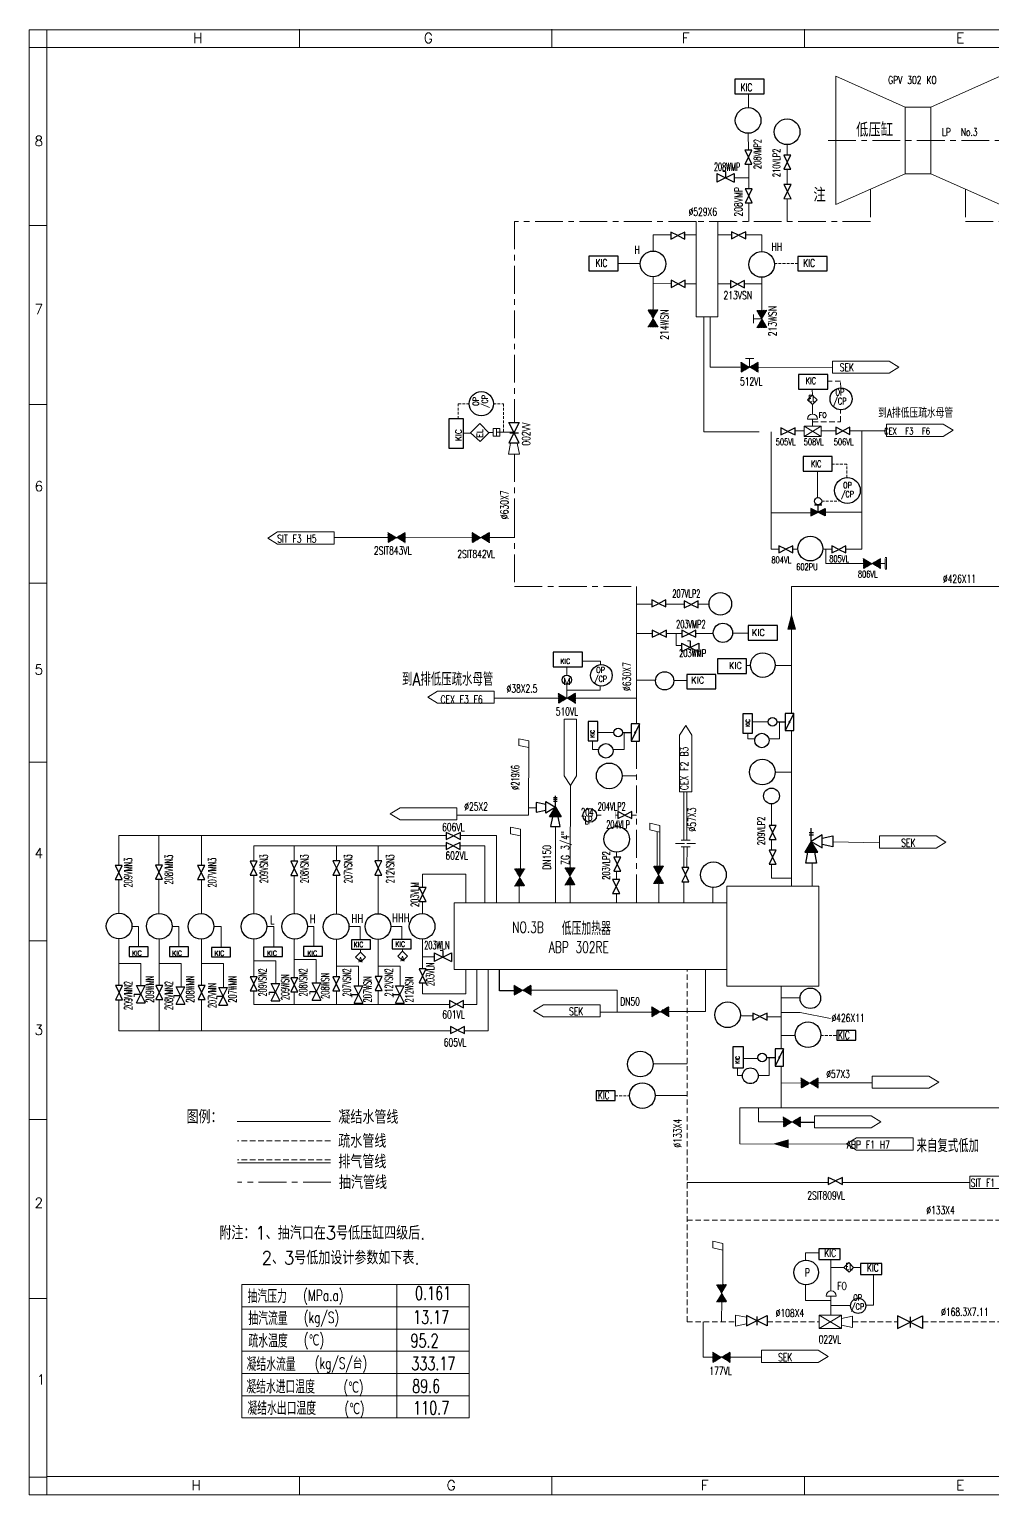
# Model space of a CAD drawing. Extents: x 1625 to 2548, y -928 to -269.
# Drawn here: x 1625 to 2059, y -928 to -269 of the extents above; entities that cross this region are included whole.
import ezdxf
from ezdxf.enums import TextEntityAlignment as Align

# ---------------------------------------------------------------- set-up
doc = ezdxf.new("R2010")
doc.units = 0
doc.header["$LTSCALE"] = 5
doc.header["$MEASUREMENT"] = 0
for name, pattern in [('CENTERX2', [4, 2.5, -0.5, 0.5, -0.5]), ('DASHED', [0.75, 0.5, -0.25]), ('DASHED2', [0.375, 0.25, -0.125]), ('HIDDEN', [7, 5, -2])]:
    doc.linetypes.add(name, pattern=pattern)
doc.layers.get('0').update_dxf_attribs({"linetype": 'CONTINUOUS'})
for name, color, linetype in [('1', 1, 'CONTINUOUS'), ('INSTRUMENT', 7, 'CONTINUOUS'), ('L1_', 7, 'CONTINUOUS'), ('newlayer', 7, 'CONTINUOUS')]:
    doc.layers.add(name, color=color, linetype=linetype)
doc.layers.add('TEXT', color=7, linetype='CONTINUOUS', lineweight=13)
doc.styles.add('HZ', font='txt', dxfattribs={"width": 0.73, "bigfont": 'hztxt'})
doc.styles.add('ROMANS', font='romans', dxfattribs={"width": 0.8, "height": 3, "bigfont": 'hztxt'})
doc.styles.get("Standard").update_dxf_attribs({"font": 'txt', "bigfont": 'hztxt'})
doc.styles.add('设备编号文字', font='txt.shx', dxfattribs={"height": 1.6, "bigfont": 'hztxt.shx'})

# ---------------------------------------------------------------- blocks, each defined once
blk = doc.blocks.new('-传感器')
blk.add_circle((0, 0), 5.77)
blk = doc.blocks.new('-KIC')
blk.add_lwpolyline([(0, 0), (0, -6.57), (13.14, -6.57), (13.14, 0)], close=True)
blk = doc.blocks.new('-隔离阀')
for p, q in [((0.41, -0.14), (1.99, -3.31)), ((3.58, -0.14), (0.41, -0.14)), ((1.99, -3.31), (0.41, -6.47)), ((0.41, -6.47), (3.58, -6.48)), ((1.99, -3.31), (3.58, -0.14)), ((3.58, -6.48), (1.99, -3.31))]:
    blk.add_line(p, q)
at = {"const_width": 0.01}
blk.add_lwpolyline([(0.41, -0.14), (3.58, -0.14), (0.41, -6.47), (3.58, -6.48), (0.41, -0.14)], dxfattribs=at)
blk = doc.blocks.new('-低压缸')
at = {"layer": 'TEXT', "color": 0, "lineweight": 13}
for p, q in [((2019.34, -303.68), (2019.34, -318.69)), ((2030.89, -303.68), (2030.89, -318.69)), ((2019.34, -333.71), (2019.34, -318.69)), ((2030.89, -333.71), (2030.89, -318.69))]:
    blk.add_line(p, q, dxfattribs=at)
at = {"layer": 'TEXT', "color": 0, "linetype": 'CENTERX2', "lineweight": 13}
blk.add_line((1984.69, -318.69), (2065.54, -318.69), dxfattribs=at)
at = {"layer": 'TEXT', "color": 0, "lineweight": 13}
blk.add_lwpolyline([(1988.16, -318.69), (1988.16, -289.82), (2019.34, -303.68), (2025.12, -303.68), (2030.89, -303.68), (2062.08, -289.82), (2062.08, -318.69), (2062.08, -347.57), (2030.89, -333.71), (2025.12, -333.71), (2019.34, -333.71), (1988.16, -347.57)], close=True, dxfattribs=at)
blk = doc.blocks.new('-控制器')
at = {"layer": 'TEXT', "color": 0, "lineweight": 13}
for p, q in [((1939.09, -699.21), (1939.09, -654.17)), ((1939.09, -654.17), (1980.49, -654.17)), ((1980.49, -654.17), (1980.49, -699.21)), ((1980.49, -699.21), (1939.09, -699.21))]:
    blk.add_line(p, q, dxfattribs=at)
blk.add_lwpolyline([(1939.09, -661.68), (1816.47, -661.68), (1816.47, -691.71), (1939.09, -691.71)], dxfattribs=at)
blk = doc.blocks.new('-方向')
at = {"layer": 'TEXT', "color": 0, "lineweight": 13}
blk.add_lwpolyline([(0.23, -0.29), (4.64, -3.03), (30.15, -3.03), (30.15, 2.44), (4.64, 2.44), (0.23, -0.29)], dxfattribs=at)
blk = doc.blocks.new('-隔离阀_关')
h = blk.add_hatch()
h.set_pattern_fill('ANSI31', color=256)
h.set_pattern_definition([(45, (-1783, -505), (-0.088388348, 0.088388348), [])])
h.paths.add_polyline_path([(-3.15, -2.99), (0.7, -0.68), (-3.15, 1.63)])
h.paths.add_polyline_path([(4.55, -2.99), (4.55, 1.63), (0.7, -0.68)])
at = {"const_width": 0.01}
blk.add_lwpolyline([(-3.15, 1.63), (-3.15, -2.99), (4.55, 1.63), (4.55, -2.99), (-3.15, 1.63)], dxfattribs=at)
blk = doc.blocks.new('-监控器')
at = {"color": 10}
for p, q in [((-3.38, 1.9), (-3.38, -2)), ((-3.38, 1.9), (0.53, -0.05)), ((0.53, 2.91), (0.53, -0.05)), ((0.53, -0.05), (4.43, 1.9)), ((4.43, 1.9), (4.43, -2)), ((0.53, -0.05), (-3.38, -2)), ((0.53, -0.05), (4.43, -2))]:
    blk.add_line(p, q, dxfattribs=at)
at = {"color": 1, "lineweight": 13}
blk.add_line((0.53, 2.91), (-0.7, 2.91), dxfattribs=at)
blk = doc.blocks.new('-安全阀_下右')
blk.add_hatch(color=256).paths.add_polyline_path([(2.67, -4.75), (-0.26, 0.13), (-3.19, -4.75)])
for p, q in [((-0.26, 0.13), (-3.19, -4.75)), ((-1.23, 4.04), (0.72, 4.04)), ((-1.23, 3.06), (0.72, 3.06)), ((-0.26, 0.13), (-0.26, 5.99)), ((4.62, 3.06), (-0.26, 0.13)), ((-0.26, 0.13), (4.62, -2.79)), ((2.67, -4.75), (-0.26, 0.13)), ((4.62, -2.79), (4.62, 3.06)), ((4.62, 1.6), (9.5, 2.57)), ((4.62, -1.33), (4.62, 1.6)), ((9.5, 2.57), (9.5, -2.31)), ((-3.19, -4.75), (2.67, -4.75)), ((-2.7, -9.63), (-1.72, -4.75)), ((-1.72, -4.75), (1.21, -4.75)), ((1.21, -4.75), (2.18, -9.63)), ((9.5, -2.31), (4.62, -1.33)), ((2.18, -9.63), (-2.7, -9.63))]:
    blk.add_line(p, q)
blk = doc.blocks.new('-安全阀_下左')
blk.add_hatch(color=256).paths.add_polyline_path([(2.1, -3.87), (-0.48, 0.44), (-3.07, -3.87)])
for p, q in [((-9.1, 2.6), (-9.1, -1.71)), ((-4.79, 1.73), (-9.1, 2.6)), ((-4.79, -2.15), (-4.79, 3.03)), ((-4.79, 3.03), (-0.48, 0.44)), ((-4.79, -0.85), (-4.79, 1.73)), ((-0.48, 0.44), (-4.79, -2.15)), ((-3.07, -3.87), (-0.48, 0.44)), ((0.38, 4.75), (-1.35, 4.75)), ((0.38, 3.89), (-1.35, 3.89)), ((0.38, 3.03), (-1.35, 3.03)), ((-0.48, 0.44), (-0.48, 5.61)), ((-0.48, 0.44), (2.1, -3.87)), ((-9.1, -1.71), (-4.79, -0.85)), ((2.1, -3.87), (-3.07, -3.87)), ((-1.78, -3.87), (-2.64, -8.18)), ((0.81, -3.87), (-1.78, -3.87)), ((1.67, -8.18), (0.81, -3.87)), ((-2.64, -8.18), (1.67, -8.18))]:
    blk.add_line(p, q)
blk = doc.blocks.new('-闸阀')
for p, q in [((5.13, -2.55), (-6.05, 3.04)), ((-6.05, -2.55), (5.13, 3.04)), ((-6.05, 3.04), (-6.05, -2.55)), ((-0.46, 2.57), (-0.46, -2.09)), ((5.13, 3.04), (5.13, -2.55))]:
    blk.add_line(p, q)
blk = doc.blocks.new('-单向闸阀')
for p, q in [((5.31, -2.04), (-3.94, 2.59)), ((-3.94, -2.04), (5.31, 2.59)), ((-3.94, 2.59), (-3.94, -2.04)), ((0.69, 2.2), (0.69, -1.65)), ((5.31, 2.59), (5.31, -2.04))]:
    blk.add_line(p, q)
at = {"layer": 'TEXT', "color": 0, "lineweight": 13}
blk.add_lwpolyline([(-8.95, -2.13), (-8.95, 2.87), (-3.95, 1.87), (-3.95, -1.13)], close=True, dxfattribs=at)
blk = doc.blocks.new('-电动蝶阀')
h = blk.add_hatch(color=256)
h.paths.add_polyline_path([(0.22, -1.12, 0.557537), (0.05, -0.85, 0.284079), (-0.12, -0.95)])
h.paths.add_polyline_path([(-0.12, -0.95, 0.557537), (0.05, -1.22, 0.284079), (0.22, -1.12)])
for p, q in [((2.55, -2.28), (-2.45, 0.22)), ((-2.45, 0.22), (-2.45, -2.28)), ((2.55, 0.22), (-2.45, 0.22)), ((0.05, 2.72), (0.05, 0.22)), ((2.55, -2.28), (2.55, 0.22)), ((-2.45, -2.28), (2.55, -2.28))]:
    blk.add_line(p, q)
blk.add_circle((0.05, 3.97), 1.25)
for start, end in [(90, 270), (270, 90)]:
    blk.add_arc((0.05, -1.03), 0.188, start, end)
blk = doc.blocks.new('-电动隔离阀_关')
h = blk.add_hatch(color=256)
h.paths.add_polyline_path([(-3.23, -1.68), (-3.23, -4.95), (0.03, -3.31)])
h.paths.add_polyline_path([(0.03, -3.31), (3.3, -4.95), (3.3, -1.68)])
for p, q in [((-3.23, -4.95), (3.3, -1.68)), ((3.3, -4.95), (-3.23, -1.68)), ((-3.23, -1.68), (-3.23, -4.95)), ((-1.6, -0.05), (1.66, -0.05)), ((0.03, -3.31), (0.03, -0.05)), ((3.3, -1.68), (3.3, -4.95))]:
    blk.add_line(p, q)
blk.add_circle((0.03, 1.58), 1.63)
blk = doc.blocks.new('-单向控制器')
at = {"layer": 'TEXT', "color": 0, "lineweight": 13}
for p, q in [((4.99, 2.87), (-5.02, 2.87)), ((4.99, -3.13), (-5.02, -3.13))]:
    blk.add_line(p, q, dxfattribs=at)
for points in [[(4.99, 2.87), (4.99, -3.13), (-5.02, 2.87), (-5.02, -3.13)], [(9.99, -2.63), (9.99, 2.37), (4.99, 1.37), (4.99, -1.63)]]:
    blk.add_lwpolyline(points, close=True, dxfattribs=at)
blk = doc.blocks.new('-分层器')
at = {"layer": 'TEXT', "color": 0, "lineweight": 13}
blk.add_lwpolyline([(3.81, 0.43), (-0.13, -3.51), (-4.5, 0.43), (-0.35, 4.59)], close=True, dxfattribs=at)
blk = doc.blocks.new('-蓄水池')
at = {"layer": 'TEXT', "color": 0, "lineweight": 13}
blk.add_line((-1.56, -1.02), (3.06, -1.02), dxfattribs=at)
blk.add_arc((0.75, -1.02), 2.31, 0, 180, dxfattribs=at)
blk = doc.blocks.new('-分类取样器')
at = {"color": 0, "lineweight": 13}
for p, q in [((0.47, -1.81), (0.47, 1.55)), ((0.47, -0.13), (1.95, -0.13))]:
    blk.add_line(p, q, dxfattribs=at)
blk.add_lwpolyline([(1.95, -1.81), (1.95, 1.55), (-1.02, 1.55), (-1.02, -1.81)], close=True, dxfattribs=at)
blk = doc.blocks.new('-缓流器')
at = {"layer": 'TEXT', "color": 0, "lineweight": 13}
for p, q in [((-0.9, 0.56), (-3.9, 0.56)), ((0.1, 0.56), (-2.9, 0.56)), ((1.6, 2.06), (-1.4, 2.06)), ((2.6, 2.06), (-0.4, 2.06)), ((1.1, 0.56), (4.1, 0.56)), ((2.1, 0.56), (5.11, 0.56)), ((1.6, -0.94), (-1.4, -0.94)), ((2.6, -0.94), (-0.4, -0.94))]:
    blk.add_line(p, q, dxfattribs=at)
blk = doc.blocks.new('-指示器')
at = {"layer": 'TEXT', "color": 0, "lineweight": 13}
for p, q in [((-2.5, 2.33), (-2.5, -0.67)), ((2.03, 1.33), (-2.5, 2.33)), ((2.03, -1.85), (2.03, 1.33)), ((2.03, -1.68), (-2.5, -0.67))]:
    blk.add_line(p, q, dxfattribs=at)
blk = doc.blocks.new('-管理器')
at = {"layer": 'TEXT', "color": 0, "lineweight": 13}
for p, q in [((-5.45, -18.08), (-5.45, 24.86)), ((4.33, 24.86), (4.33, -18.08)), ((4.33, -18.08), (-5.45, -18.08))]:
    blk.add_line(p, q, dxfattribs=at)
blk = doc.blocks.new('-双向控制器')
at = {"layer": 'TEXT', "color": 0, "lineweight": 13}
for p, q in [((3.87, 2.57), (-3.83, 2.57)), ((3.87, -2.05), (-3.83, -2.05))]:
    blk.add_line(p, q, dxfattribs=at)
blk.add_lwpolyline([(3.87, 2.57), (3.87, -2.05), (-3.83, 2.57), (-3.83, -2.05)], close=True, dxfattribs=at)

msp = doc.modelspace()

# ---------------------------------------------------------------- hatches: boundary and pattern name
at = {"lineweight": 13}
h = msp.add_hatch(color=0, dxfattribs=at)
h.paths.add_polyline_path([(1968.3, -532.28), (1968.3, -538.53), (1970.02, -538.53)])
h.paths.add_polyline_path([(1968.3, -532.28), (1968.3, -532.28), (1966.53, -538.53), (1968.3, -538.53)])
h = msp.add_hatch(color=0, dxfattribs=at)
h.paths.add_polyline_path([(1960.47, -770.12), (1966.72, -770.12), (1966.72, -771.84)])
h.paths.add_polyline_path([(1960.47, -770.12), (1960.47, -770.12), (1966.72, -768.35), (1966.72, -770.12)])

# ---------------------------------------------------------------- linework, layer by layer
at = {"color": 0, "lineweight": 13}
for p, q in [((1633.17, -276.82), (1633.17, -268.95)), ((1633.17, -276.82), (1625.29, -276.82)), ((2539.68, -276.82), (1632.93, -276.82)), ((1948.82, -303.95), (1948.91, -297.72)), ((1948.73, -315.48), (1948.96, -323.08)), ((1966.3, -325.34), (1966.29, -320.58)), ((1948.97, -340.43), (1948.97, -329.42)), ((1942.42, -335.55), (1948.97, -335.55)), ((1948.97, -355.14), (1948.97, -346.77)), ((1931.65, -398.26), (1931.65, -420.72)), ((1951.08, -397.02), (1951.08, -400.87)), ((1954.93, -398.94), (1951.08, -398.94)), ((1931.65, -420.72), (1945.53, -420.72)), ((1947.48, -416.87), (1951.33, -416.87)), ((1949.41, -420.72), (1949.41, -416.87)), ((1953.23, -420.88), (1986.63, -420.68)), ((1977.61, -433.27), (1977.57, -430.63)), ((1977.72, -437.54), (1977.75, -441.78)), ((1823.95, -450.35), (1820.59, -450.35)), ((1833.96, -450.13), (1832.04, -450.13)), ((1959.09, -486.22), (1959.09, -502.64)), ((1999.83, -485.89), (1999.83, -502.64)), ((1786.7, -497.29), (1762.52, -497.29)), ((1794.4, -497.24), (1824.6, -497.29)), ((1843.61, -497.36), (1832.3, -497.36)), ((1962.55, -502.64), (1959.09, -502.64)), ((1968.89, -502.64), (1971.13, -502.64)), ((1982.26, -502.64), (1986.39, -502.64)), ((1983.65, -502.64), (1983.65, -509.02)), ((1992.73, -502.64), (1999.83, -502.64)), ((1983.65, -509.02), (2000.62, -509.01)), ((2008.32, -509), (2010.35, -509)), ((1968.28, -576.45), (1968.28, -519.43)), ((1968.28, -519.43), (2324.08, -519.43)), ((1926.29, -527.31), (1931.13, -527.31)), ((1968.3, -532.28), (1966.53, -538.53)), ((1970.02, -538.53), (1968.3, -532.28)), ((1925.22, -540.5), (1933.05, -540.5)), ((1966.53, -538.53), (1970.02, -538.53)), ((1948.56, -587.84), (1948.56, -585.33)), ((1950.74, -580.25), (1957.72, -580.25)), ((1962.77, -580.29), (1962.77, -587.84)), ((1968.28, -654.17), (1968.28, -584.14)), ((1951.77, -587.84), (1948.56, -587.84)), ((1962.77, -587.84), (1958.03, -587.84)), ((1849.92, -618.88), (1849.92, -622.27)), ((1959.3, -626.83), (1959.3, -617.19)), ((1890.11, -622.18), (1889.04, -622.18)), ((1812.92, -631.43), (1665.58, -631.43)), ((1665.58, -644.89), (1665.58, -631.43)), ((1683.63, -644.69), (1683.63, -631.43)), ((1702.72, -644.81), (1702.72, -631.43)), ((1835.44, -661.68), (1835.44, -631.43)), ((1726.38, -636.09), (1812.83, -636.09)), ((1830.22, -661.68), (1830.22, -636.09)), ((1802.22, -654.72), (1802.22, -648.8)), ((1802.22, -648.8), (1821.7, -648.8)), ((1889.55, -651.11), (1889.55, -647.48)), ((1845.76, -654.1), (1845.76, -661.68)), ((1932.89, -654.79), (1932.89, -661.68)), ((1802.22, -661.06), (1802.22, -666.5)), ((1821.7, -661.68), (1821.7, -661.68)), ((1726.38, -678.06), (1726.38, -694.98)), ((1744.49, -678.06), (1744.49, -695.38)), ((1763.52, -678.19), (1763.52, -694.98)), ((1782.29, -678.11), (1782.29, -694.84)), ((1675.49, -688.94), (1665.58, -688.94)), ((1675.49, -698.83), (1675.49, -688.94)), ((1693.6, -688.94), (1683.69, -688.94)), ((1693.6, -699.43), (1693.6, -688.94)), ((1712.63, -688.94), (1702.72, -688.94)), ((1712.63, -699.84), (1712.63, -688.94)), ((1736.29, -687.8), (1726.38, -687.8)), ((1736.29, -697.95), (1736.29, -687.8)), ((1754.4, -687.21), (1744.49, -687.21)), ((1754.4, -697.67), (1754.4, -687.21)), ((1773.43, -690.18), (1763.52, -690.18)), ((1773.43, -699.03), (1773.43, -690.18)), ((1792.19, -690.18), (1782.29, -690.18)), ((1792.19, -699.05), (1792.19, -690.18)), ((1802.22, -686.04), (1807.45, -686.04)), ((1831.73, -691.71), (1831.73, -719.2)), ((1665.58, -705.25), (1665.58, -719.21)), ((1683.69, -705.22), (1683.69, -719.21)), ((1702.72, -705.17), (1702.72, -719.21)), ((1889.73, -701), (1851.11, -701)), ((1889.73, -710.88), (1889.73, -701)), ((1963.62, -727.43), (1963.63, -699.21)), ((1728.41, -707.41), (1726.38, -707.41)), ((1702.09, -719.21), (1665.58, -719.21)), ((1813.08, -719.21), (1702.09, -719.21)), ((1813.08, -719.21), (1814.79, -719.21)), ((1831.73, -719.2), (1821.13, -719.21)), ((1958.13, -731.28), (1958.13, -739.37)), ((1906.01, -734.11), (1920.35, -734.11)), ((1920.35, -734.11), (1921.26, -734.11)), ((1943.92, -739.37), (1943.92, -735.91)), ((1946.62, -731.78), (1953.21, -731.78)), ((1963.61, -753.69), (1963.62, -735.13)), ((1946.19, -739.37), (1943.92, -739.37)), ((1958.13, -739.37), (1953.23, -739.37)), ((1906.89, -748.42), (1921.26, -748.42)), ((2329.29, -753.9), (1944.96, -753.9)), ((1944.96, -753.9), (1944.96, -770.1)), ((1953.32, -753.9), (1953.32, -760.15)), ((1718.83, -760.09), (1760.75, -760.09)), ((1964.84, -760.15), (1953.32, -760.15)), ((1944.96, -770.1), (1993.04, -770.19)), ((1960.47, -770.12), (1966.72, -768.35)), ((1966.72, -771.84), (1960.47, -770.12)), ((1966.72, -768.35), (1966.72, -771.84)), ((1921.26, -787.46), (1984.8, -787.46)), ((1991.13, -787.46), (2048.45, -787.46)), ((1790.73, -833.44), (1790.73, -893.44)), ((1823.17, -833.44), (1823.17, -893.44)), ((1985.98, -840.59), (1974.58, -840.59)), ((1994.8, -842.81), (1985.98, -842.81)), ((2005.12, -842.72), (2001.59, -842.72)), ((1928.55, -866.09), (1928.55, -850.13)), ((1932.88, -866.09), (1928.55, -866.09)), ((1633.17, -920.08), (1625.29, -920.08)), ((1633.17, -920.08), (1633.17, -927.95)), ((1633.2, -919.77), (2540.32, -919.77))]:
    msp.add_line(p, q, dxfattribs=at)
at = {"color": 0, "linetype": 'CENTERX2', "lineweight": 13}
for p, q in [((2003.75, -340.64), (2003.75, -355.14)), ((2046.49, -340.64), (2046.49, -355.14)), ((1925.35, -355.14), (1843.61, -355.14)), ((2003.75, -355.14), (1925.35, -355.14))]:
    msp.add_line(p, q, dxfattribs=at)
at = {"color": 0, "linetype": 'DASHED2', "lineweight": 13}
for p, q in [((1971.13, -374.09), (1960.54, -374.09)), ((1818.28, -437.14), (1823.22, -437.14)), ((1818.28, -443.93), (1818.28, -437.14)), ((1834.1, -437.14), (1838.66, -437.14)), ((1838.66, -437.14), (1838.66, -450)), ((1993.16, -464.38), (1986.59, -464.38)), ((1993.16, -470.38), (1993.16, -464.38)), ((1981.82, -480.99), (1989.99, -480.9)), ((1981.43, -721.32), (1988.69, -721.32)), ((1888.88, -748.5), (1895.36, -748.5))]:
    msp.add_line(p, q, dxfattribs=at)
at = {"color": 0, "linetype": 'DASHED', "lineweight": 13}
for p, q in [((1990.33, -427.05), (1984.52, -427.03)), ((1990.4, -430.06), (1990.33, -427.05)), ((1990.33, -445.29), (1990.33, -439.95)), ((1977.75, -445.29), (1990.33, -445.29)), ((1948.01, -554.97), (1949.77, -554.97))]:
    msp.add_line(p, q, dxfattribs=at)
at = {"color": 0, "linetype": 'HIDDEN', "lineweight": 13}
msp.add_line((1928.73, -449.74), (1963.47, -449.74), dxfattribs=at)
at = {"lineweight": 13}
for p, q in [((1916.36, -545.86), (1916.36, -540.5)), ((1918.78, -545.86), (1916.36, -545.86))]:
    msp.add_line(p, q, dxfattribs=at)
at = {"color": 9}
for p, q in [((1836.79, -701.2), (1836.79, -691.71)), ((1843.41, -701.26), (1836.79, -701.2)), ((1905.35, -711), (1882.11, -710.83)), ((1957.22, -712.86), (1963.62, -712.93))]:
    msp.add_line(p, q, dxfattribs=at)
msp.add_line((1971.82, -760.41), (1978.55, -760.39))
at = {"color": 0, "lineweight": 13}
for points in [[(1746.79, -276.82), (1746.79, -268.7)], [(1860.42, -276.82), (1860.42, -268.7)], [(1974.04, -276.82), (1974.04, -268.7)], [(2539.68, -276.82), (1633.17, -276.82)], [(1633.17, -276.82), (1633.17, -920.08)], [(1625.29, -357.01), (1633.17, -357.01)], [(1625.29, -437.45), (1633.17, -437.45)], [(1625.29, -517.89), (1633.17, -517.89)], [(1625.29, -598.33), (1633.17, -598.33)], [(1625.29, -678.76), (1633.17, -678.76)], [(1625.29, -759.2), (1633.17, -759.2)], [(1633.17, -839.64), (1625.29, -839.64)], [(1746.79, -927.95), (1746.79, -919.83)], [(1860.42, -927.95), (1860.42, -919.83)], [(1974.04, -927.95), (1974.04, -919.83)]]:
    msp.add_lwpolyline(points, dxfattribs=at)
at = {"color": 0, "lineweight": 13, "const_width": 0.01}
msp.add_lwpolyline([(1889.04, -620.55), (1889.04, -623.8), (1882.54, -620.55), (1882.54, -623.8), (1889.04, -620.55)], dxfattribs=at)
at = {"color": 0, "lineweight": 13}
msp.add_point((1921.3, -784.52), dxfattribs=at)
msp.add_point((1921.3, -784.52), dxfattribs=at)
msp.add_point((1921.3, -784.52), dxfattribs=at)
msp.add_point((1921.3, -784.52), dxfattribs=at)
msp.add_point((1921.3, -784.52), dxfattribs=at)
msp.add_point((1921.3, -784.52), dxfattribs=at)
at = {"layer": '1', "color": 0, "lineweight": 13}
for p, q in [((2547.56, -268.95), (1625.29, -268.95)), ((1625.29, -927.95), (2547.56, -927.95))]:
    msp.add_line(p, q, dxfattribs=at)
msp.add_lwpolyline([(1625.29, -268.95), (1625.29, -927.95)], dxfattribs=at)
at = {"layer": 'L1_', "color": 0, "lineweight": 13}
msp.add_line((1774.34, -683.93), (1774.37, -682.59), dxfattribs=at)
at = {"layer": 'newlayer', "color": 0, "linetype": 'ByBlock', "lineweight": 13}
for p, q in [((2010.35, -506.29), (2010.97, -506.29)), ((2010.35, -506.78), (2010.35, -511.23)), ((2010.97, -506.29), (2010.97, -511.58)), ((2010.97, -511.58), (2010.31, -511.58))]:
    msp.add_line(p, q, dxfattribs=at)
at = {"layer": 'TEXT', "color": 0, "lineweight": 13}
for p, q in [((1966.3, -338.56), (1966.3, -331.68)), ((1905.95, -368.45), (1905.95, -361.23)), ((1905.95, -361.23), (1913.91, -361.23)), ((1919.72, -361.23), (1925.35, -361.23)), ((1941.28, -361.23), (1935.14, -361.23)), ((1954.93, -361.23), (1947.62, -361.23)), ((1954.85, -368.72), (1954.93, -361.23)), ((1900.19, -374.09), (1890.2, -374.09)), ((1905.95, -379.99), (1905.95, -383.15)), ((1954.82, -380.25), (1954.93, -395.16)), ((1905.95, -383.15), (1914.11, -383.12)), ((1905.95, -383.15), (1905.95, -394.89)), ((1920.45, -383.15), (1925.35, -383.15)), ((1940.73, -383.15), (1935.14, -383.15)), ((1954.93, -383.15), (1947.07, -383.15)), ((1928.73, -398.26), (1928.73, -449.74)), ((1977.75, -444.09), (1977.75, -447.21)), ((1835.44, -449.99), (1843.35, -450)), ((1979.98, -479.39), (1979.98, -467.46)), ((1959.09, -486.22), (1976.92, -486.22)), ((1983.45, -485.89), (1999.83, -485.89)), ((1905.39, -527.31), (1898.55, -527.31)), ((1919.88, -527.31), (1911.73, -527.31)), ((1905.6, -540.5), (1898.55, -540.5)), ((1918.88, -540.5), (1911.94, -540.5)), ((1948.74, -540.36), (1941.71, -540.36)), ((1874.18, -552.89), (1882.29, -552.89)), ((1882.29, -552.89), (1882.29, -554.53)), ((1867.22, -559.28), (1867.22, -555.44)), ((1968.28, -554.97), (1960.85, -554.97)), ((1867.21, -569.6), (1867.21, -563.51)), ((1882.14, -566.06), (1867.21, -566.06)), ((1882.14, -564.17), (1882.14, -566.06)), ((1898.55, -561.55), (1907.11, -561.55)), ((1921.12, -561.59), (1915.26, -561.59)), ((1881.15, -585.09), (1888.33, -585.09)), ((1892.88, -585.06), (1892.88, -592.68)), ((1878.67, -592.68), (1878.67, -588.76)), ((1881.53, -592.68), (1878.67, -592.68)), ((1892.88, -592.68), (1887.9, -592.68)), ((1891.99, -604.56), (1898.55, -604.56)), ((1968.28, -602.85), (1960.85, -602.85)), ((1868.7, -645.88), (1868.73, -608.95)), ((1853.39, -618.88), (1849.92, -618.88)), ((1880.54, -622.18), (1882.54, -622.18)), ((1881.77, -622.18), (1880.75, -622.18)), ((1898.55, -622.3), (1896.45, -622.3)), ((1819.25, -631.43), (1835.44, -631.43)), ((1862.09, -661.68), (1862.09, -627.32)), ((1726.38, -636.09), (1726.38, -642.89)), ((1744.49, -636.09), (1744.49, -643)), ((1763.52, -636.09), (1763.52, -642.85)), ((1782.29, -636.09), (1782.29, -642.85)), ((1819.16, -636.09), (1830.22, -636.09)), ((1889.55, -641.14), (1889.55, -638.84)), ((1959.3, -637.92), (1959.3, -633.16)), ((2007.78, -634.65), (1986.87, -634.28)), ((1959.3, -650.63), (1959.3, -644.25)), ((1977.5, -654.17), (1977.5, -643.78)), ((1665.58, -651.23), (1665.58, -666.38)), ((1683.63, -651.03), (1683.63, -666.48)), ((1702.72, -651.15), (1702.72, -666.53)), ((1726.38, -649.22), (1726.38, -666.53)), ((1744.49, -649.34), (1744.49, -666.53)), ((1763.52, -649.19), (1763.52, -666.67)), ((1782.29, -649.18), (1782.29, -666.58)), ((1821.7, -648.8), (1821.7, -661.68)), ((1959.3, -650.63), (1968.28, -650.63)), ((1671.49, -672.27), (1674.46, -672.27)), ((1674.46, -672.27), (1674.46, -681.55)), ((1689.53, -672.27), (1692.56, -672.27)), ((1692.56, -672.27), (1692.56, -681.53)), ((1708.36, -672.27), (1711.59, -672.27)), ((1711.59, -672.27), (1711.59, -681.71)), ((1732.15, -672.27), (1735.26, -672.27)), ((1735.26, -672.27), (1735.26, -681.62)), ((1750.5, -672.27), (1753.36, -672.27)), ((1753.36, -672.27), (1753.36, -681.36)), ((1769.11, -672.27), (1774.18, -672.27)), ((1774.18, -672.27), (1774.18, -678.31)), ((1787.92, -672.27), (1792.95, -672.27)), ((1792.95, -672.27), (1792.95, -678.13)), ((1665.58, -677.91), (1665.58, -698.91)), ((1683.69, -678.01), (1683.69, -698.88)), ((1702.72, -678.06), (1702.72, -698.83)), ((1802.22, -678.02), (1802.22, -691.38)), ((1793.25, -683.48), (1793.25, -682.41)), ((1821.7, -702.58), (1821.7, -691.71)), ((1826.62, -707.41), (1826.62, -691.71)), ((1802.22, -697.72), (1802.22, -702.58)), ((1726.38, -701.31), (1726.38, -707.41)), ((1744.49, -701.72), (1744.49, -707.41)), ((1763.52, -701.31), (1763.52, -707.41)), ((1782.29, -701.18), (1782.29, -707.41)), ((1802.22, -702.58), (1821.7, -702.58)), ((1963.63, -704.47), (1972.12, -704.47)), ((1814.3, -707.41), (1728.41, -707.41)), ((1820.64, -707.41), (1826.62, -707.41)), ((1945.22, -712.57), (1950.89, -712.57)), ((1963.63, -721.32), (1969.91, -721.32)), ((1980.53, -819.14), (1974.58, -819.14)), ((1974.58, -819.14), (1974.58, -822.43)), ((1985.98, -836.27), (1985.98, -822.12)), ((1991.81, -825.71), (1985.98, -825.74)), ((1996.19, -825.71), (1999.3, -825.74)), ((2005.12, -828.83), (2005.12, -842.72)), ((1720.93, -833.44), (1823.17, -833.44)), ((1720.93, -833.44), (1720.93, -893.44)), ((1974.58, -840.59), (1974.58, -833.51)), ((1720.93, -843.44), (1823.17, -843.44)), ((1985.98, -838.58), (1985.98, -847.17)), ((1720.93, -853.44), (1823.17, -853.44)), ((1720.93, -863.44), (1823.17, -863.44)), ((1940.58, -866.09), (1954.76, -866.09)), ((1720.93, -873.44), (1823.17, -873.44)), ((1720.93, -883.44), (1823.17, -883.44)), ((1720.93, -893.44), (1823.17, -893.44))]:
    msp.add_line(p, q, dxfattribs=at)
at = {"layer": 'TEXT', "color": 0, "linetype": 'HIDDEN', "lineweight": 13}
msp.add_line((1969.81, -449.41), (1973.88, -449.41), dxfattribs=at)
at = {"layer": 'TEXT', "color": 0, "linetype": 'DASHED', "lineweight": 13}
for p, q in [((1921.26, -850.13), (1921.26, -691.71)), ((1957.26, -850.13), (1980.65, -850.13))]:
    msp.add_line(p, q, dxfattribs=at)
at = {"layer": 'TEXT', "color": 0, "lineweight": 13}
for points in [[(1966.3, -355.14), (1966.3, -344.89)], [(1959.09, -486.22), (1959.09, -449.74)], [(1999.83, -485.89), (1999.83, -449.41)], [(1898.55, -519.43), (1898.55, -581.21)], [(1863.34, -569.6), (1834.46, -569.6)], [(1871.04, -569.6), (1898.55, -569.6)], [(1849.92, -618.88), (1850.11, -592.05)], [(1919.79, -633.48), (1919.79, -611.76)], [(1921.07, -633.48), (1921.07, -611.76)], [(1849.92, -622.27), (1817.63, -622.27)], [(1846.26, -646.4), (1846.29, -631.77)], [(1907.84, -646.36), (1907.84, -629.58)], [(1909.03, -646.36), (1909.03, -630.02)], [(1919.79, -645.83), (1919.79, -636.48)], [(1921.12, -645.83), (1921.23, -636.48)], [(1908.53, -661.68), (1908.53, -652.04)], [(1919.79, -661.68), (1919.79, -652.17)], [(1868.67, -661.68), (1868.67, -653.58)], [(1889.55, -661.68), (1889.55, -657.45)], [(1929.5, -691.71), (1929.5, -710.51), (1913.05, -710.51)], [(1963.59, -710.95), (1972.12, -710.95), (1985.79, -713.68)], [(1963.62, -742.75), (1972.56, -742.61)], [(1980.26, -742.71), (2004.57, -742.71)], [(1760.75, -778.59), (1718.93, -778.59)], [(1937.34, -834.55), (1937.35, -818.14)], [(1936.81, -850.13), (1936.84, -840.22)]]:
    msp.add_lwpolyline(points, dxfattribs=at)
at = {"layer": 'TEXT', "color": 0, "linetype": 'CENTERX2', "lineweight": 13}
for points in [[(1843.61, -355.14), (1843.61, -445.56)], [(2046.49, -355.14), (2125.95, -355.14)], [(1843.61, -459.82), (1843.61, -484.92)], [(1843.61, -484.92), (1843.61, -519.43), (1898.55, -519.43)], [(1898.55, -588.9), (1898.55, -661.68)], [(1760.98, -787.38), (1718.95, -787.38)]]:
    msp.add_lwpolyline(points, dxfattribs=at)
at = {"layer": 'TEXT', "color": 0, "linetype": 'HIDDEN', "lineweight": 13}
for points in [[(1981.58, -449.41), (1988.13, -449.41)], [(1994.47, -449.41), (2011.01, -449.41)]]:
    msp.add_lwpolyline(points, dxfattribs=at)
at = {"layer": 'TEXT', "color": 0, "linetype": 'DASHED', "lineweight": 13}
for points in [[(1760.75, -768.8), (1718.96, -768.8)], [(1760.75, -777.29), (1718.98, -777.29)], [(1921.26, -804.39), (2062.25, -804.39)], [(1921.26, -850.13), (1943, -850.13)], [(1995.67, -850.13), (2015.98, -850.13)], [(2027.16, -850.13), (2070.79, -850.13)]]:
    msp.add_lwpolyline(points, dxfattribs=at)

# ---------------------------------------------------------------- block references
for name, p in [('-低压缸', (0, 0)), ('-KIC', (1942.75, -291.15)), ('-传感器', (1948.73, -309.71)), ('-传感器', (1966.27, -314.81)), ('-隔离阀', (1946.86, -322.95)), ('-隔离阀', (1964.36, -325.21)), ('-监控器', (1937.99, -335.52)), ('-隔离阀', (1947.03, -340.3)), ('-隔离阀', (1964.44, -338.42)), ('-管理器', (1930.8, -380)), ('-传感器', (1905.95, -374.22)), ('-传感器', (1954.79, -374.49)), ('-KIC', (1877.06, -370.76)), ('-隔离阀_关', (1948.69, -420.03)), ('-KIC', (1971.37, -424.06)), ('-分层器', (1828.29, -450.63)), ('-双向控制器', (1977.71, -449.78)), ('-蓄水池', (1976.94, -443.07)), ('-分类取样器', (1834.98, -449.86)), ('-KIC', (1973.45, -460.89)), ('-电动隔离阀_关', (1980.15, -482.59)), ('-方向', (1732.37, -497.27)), ('-隔离阀_关', (1789.85, -496.67)), ('-隔离阀_关', (1827.76, -496.67)), ('-隔离阀_关', (2003.78, -508.39)), ('-KIC', (1948.74, -536.99)), ('-监控器', (1922.15, -546.77)), ('-KIC', (1861.04, -548.87)), ('-KIC', (1934.87, -551.9)), ('-KIC', (1921.12, -558.9)), ('-方向', (1804.32, -568.87)), ('-隔离阀_关', (1866.5, -568.95)), ('-指示器', (1848.08, -590.19)), ('-传感器', (1955.09, -602.86)), ('-方向', (1787.48, -621.38)), ('-安全阀_下左', (1862.49, -619.14)), ('-指示器', (1906.99, -628.17)), ('-指示器', (1844.26, -629.92)), ('-传感器', (1889.6, -633.08)), ('-隔离阀', (1957.71, -626.69)), ('-安全阀_下右', (1977.37, -634.15)), ('-缓流器', (1919.98, -635.54)), ('-隔离阀', (1957.76, -637.78)), ('-隔离阀', (1663.53, -644.75)), ('-隔离阀', (1681.63, -644.56)), ('-隔离阀', (1700.63, -644.68)), ('-隔离阀', (1724.25, -642.75)), ('-隔离阀', (1742.48, -642.87)), ('-隔离阀', (1761.52, -642.71)), ('-隔离阀', (1780.32, -642.71)), ('-隔离阀', (1887.82, -641.01)), ('-隔离阀', (1918.51, -645.7)), ('-隔离阀', (1887.34, -650.98)), ('-隔离阀', (1800.28, -654.58)), ('-控制器', (0, 0)), ('-传感器', (1665.72, -672.14)), ('-传感器', (1683.76, -672.24)), ('-传感器', (1702.59, -672.29)), ('-传感器', (1726.38, -672.29)), ('-传感器', (1744.73, -672.29)), ('-传感器', (1763.35, -672.43)), ('-传感器', (1782.16, -672.34)), ('-传感器', (1802.05, -672.26)), ('-监控器', (1810.82, -686.11)), ('-隔离阀', (1800.27, -691.24)), ('-隔离阀', (1724.27, -694.84)), ('-隔离阀', (1742.48, -695.24)), ('-隔离阀', (1761.44, -694.84)), ('-隔离阀', (1780.45, -694.71)), ('-隔离阀_关', (1846.56, -700.31)), ('-隔离阀', (1663.7, -698.78)), ('-隔离阀', (1681.79, -698.75)), ('-隔离阀', (1700.83, -698.7)), ('-方向', (1851.97, -709.94)), ('-隔离阀_关', (1908.5, -709.97)), ('-传感器', (1939.48, -712.05)), ('-传感器', (1975.67, -721.02)), ('-传感器', (1900.25, -734.21)), ('-传感器', (1901.12, -748.41)), ('-隔离阀_关', (1975.71, -742.07)), ('-隔离阀_关', (1967.73, -759.6)), ('-方向', (1992.81, -769.89)), ('-指示器', (1935.32, -816.29)), ('-蓄水池', (1985.33, -837.56)), ('-单向闸阀', (1951.95, -850)), ('-单向控制器', (1985.67, -850.04)), ('-闸阀', (2022.03, -850.57)), ('-隔离阀_关', (1936.04, -865.45))]:
    msp.add_blockref(name, p)
for name, p, rotation in [('-隔离阀', (1913.73, -363.47), 90), ('-隔离阀', (1941.15, -363.33), 90), ('-KIC', (1984.28, -377.42), 180.0000000000001), ('-隔离阀', (1913.98, -385.2), 90), ('-隔离阀', (1940.6, -385.35), 90), ('-隔离阀_关', (1906.62, -398.04), 270), ('-隔离阀_关', (1955.58, -398.31), 270), ('-方向', (2016.78, -420.96), 180), ('-KIC', (1820.59, -443.93), 270), ('-单向闸阀', (1843.71, -450.87), 90), ('-隔离阀', (1963.34, -451.61), 90), ('-隔离阀', (1987.99, -451.34), 90), ('-方向', (2041.16, -449.4), 180), ('-隔离阀', (1962.41, -504.64), 90), ('-隔离阀', (1986.26, -504.69), 90), ('-隔离阀', (1905.26, -528.94), 90), ('-隔离阀', (1919.74, -529.45), 90), ('-隔离阀', (1905.47, -542.62), 90), ('-隔离阀', (1918.74, -542.65), 90), ('-方向', (1868.44, -609.18), 89.99999999999999), ('-方向', (1920.92, -581.61), 270), ('-传感器', (1886.22, -604.56), 267.6492403685486), ('-隔离阀', (1896.59, -620.19), 270), ('-隔离阀', (1819.39, -629.59), 270), ('-方向', (2037.93, -634.64), 180), ('-隔离阀', (1819.3, -634.06), 270), ('-隔离阀_关', (1869.25, -649.04), 270), ('-隔离阀_关', (1909.1, -648.37), 270), ('-传感器', (1933.12, -649.03), 357.6492403685487), ('-隔离阀_关', (1846.62, -649.55), 270), ('-监控器', (1736.07, -702.38), 90), ('-监控器', (1754.44, -702.1), 90), ('-监控器', (1675.42, -703.26), 90), ('-监控器', (1693.29, -703.86), 90), ('-监控器', (1712.52, -704.27), 90), ('-监控器', (1773.36, -703.46), 90), ('-监控器', (1791.89, -703.48), 90), ('-隔离阀', (1814.17, -709.26), 90), ('-隔离阀', (1950.75, -714.88), 90), ('-隔离阀', (1814.65, -720.95), 90), ('-方向', (2034.72, -742.69), 180), ('-方向', (2008.7, -760.54), 180), ('-隔离阀', (1984.66, -788.78), 90), ('-方向', (2078.6, -787.7), 180), ('-隔离阀_关', (1937.49, -836.62), 270), ('-方向', (1984.91, -866.01), 180)]:
    msp.add_blockref(name, p, dxfattribs=dict(rotation=rotation))
for name, p, xscale, yscale, zscale in [('-传感器', (1828.66, -437.14), 0.9436396898099653, 0.9436396898099653, 0.9436396898099653), ('-分层器', (1977.79, -435.69), 0.526864157118524, 0.526864157118524, 0.526864157118524), ('-传感器', (1990.53, -434.98), 0.8537502009028413, 0.8537502009028413, 0.8537502009028413), ('-传感器', (1993.38, -476.18), 1.007052436685162, 1.007052436685162, 1.007052436685162), ('-传感器', (1976.69, -502.31), 0.9662541040935753, 0.9662541040935753, 0.9662541040935753), ('-传感器', (1936.22, -527.2), 0.8822246500835098, 0.8822246500835098, 0.8822246500835098), ('-传感器', (1867.14, -561.39), 0.3673378643798065, 0.3673378643798065, 0.3673378643798065), ('-传感器', (1882.71, -559.35), 0.8407866856996912, 0.8407866856996912, 0.8407866856996912), ('-传感器', (1954.9, -588.65), 0.5605137048278382, 0.5605137048278382, 0.5605137048278382), ('-传感器', (1884.71, -593.32), 0.5638924602349569, 0.5638924602349569, 0.5638924602349569), ('-传感器', (1959.23, -613.64), 0.6159519929119381, 0.6159519929119381, 0.6159519929119381), ('-传感器', (1877.44, -622.35), 0.5384199643351737, 0.5384199643351737, 0.5384199643351737), ('-KIC', (1770.29, -678.31), 0.6515310357799144, 0.6515310357799144, 0.6515310357799144), ('-KIC', (1788.53, -678.13), 0.6515310357799144, 0.6515310357799144, 0.6515310357799144), ('-KIC', (1670.26, -681.55), 0.6515310357799144, 0.6515310357799144, 0.6515310357799144), ('-KIC', (1688.39, -681.53), 0.6515310357799144, 0.6515310357799144, 0.6515310357799144), ('-KIC', (1707.33, -681.71), 0.6515310357799144, 0.6515310357799144, 0.6515310357799144), ('-KIC', (1730.69, -681.62), 0.6515310357799144, 0.6515310357799144, 0.6515310357799144), ('-KIC', (1748.59, -681.36), 0.6515310357799144, 0.6515310357799144, 0.6515310357799144), ('-分层器', (1774.5, -686.32), 0.526864157118524, 0.526864157118524, 0.526864157118524), ('-分层器', (1793.45, -685.88), 0.526864157118524, 0.526864157118524, 0.526864157118524), ('-传感器', (1976.72, -704.63), 0.7987267455507063, 0.7987267455507063, 0.7987267455507063), ('-KIC', (1988.69, -719.19), 0.6515310357799144, 0.6515310357799144, 0.6515310357799144), ('-传感器', (1949.71, -739.51), 0.6109363220698197, 0.6109363220698197, 0.6109363220698197), ('-KIC', (1880.32, -746.32), 0.6515310357799144, 0.6515310357799144, 0.6515310357799144), ('-KIC', (1980.53, -817.3), 0.7336008533998295, 0.7336008533998295, 0.7336008533998295), ('-分层器', (1994.18, -825.94), 0.526864157118524, 0.526864157118524, 0.526864157118524), ('-KIC', (1999.3, -824.01), 0.7336008533998295, 0.7336008533998295, 0.7336008533998295)]:
    msp.add_blockref(name, p, dxfattribs=dict(xscale=xscale, yscale=yscale, zscale=zscale))
for name, p, xscale, yscale, zscale, rotation in [('-传感器', (1937.38, -540.2), 0.7529021368798761, 0.7529021368798761, 0.7529021368798761, 267.6492403685831), ('-传感器', (1955.31, -554.73), 0.9613762893755777, 0.9613762893755777, 0.9613762893755777, 267.6492403685486), ('-传感器', (1911.18, -561.82), 0.7079570012243003, 0.7079570012243003, 0.7079570012243003, 87.64924036854873), ('-KIC', (1876.79, -588.76), 0.6641205511546854, 0.6641205511546854, 0.6641205511546854, 90), ('-KIC', (1946.38, -585.33), 0.6641205511546854, 0.6641205511546854, 0.6641205511546854, 90), ('-电动蝶阀', (1965.75, -580.37), 1.538930263417512, 1.538930263417512, 1.538930263417512, 90), ('-电动蝶阀', (1896.36, -585.13), 1.538930263417512, 1.538930263417512, 1.538930263417512, 90), ('-KIC', (1941.9, -735.91), 0.7186292445498235, 0.7186292445498235, 0.7186292445498235, 90), ('-电动蝶阀', (1961.17, -731.35), 1.538930263417512, 1.538930263417512, 1.538930263417512, 90), ('-传感器', (1974.82, -827.97), 0.9613762893755802, 0.9613762893755802, 0.9613762893755802, 357.6492403685487), ('-传感器', (1998.2, -843), 0.5907421508336421, 0.5907421508336421, 0.5907421508336421, 87.6492403685487)]:
    msp.add_blockref(name, p, dxfattribs=dict(xscale=xscale, yscale=yscale, zscale=zscale, rotation=rotation))

# ---------------------------------------------------------------- texts
at = {"color": 0, "lineweight": 13}
for s, p in [('      H', (1672.85, -274.86)), ('G', (1802.78, -274.86)), ('F', (1918.85, -274.86)), ('      E', (2016.15, -274.86)), ('8', (1627.66, -321.19)), ('7', (1627.66, -396.88)), ('6', (1627.66, -476.5)), ('5', (1627.66, -558.98)), ('4', (1627.66, -641.6)), ('3', (1627.66, -721.08)), ('2', (1627.66, -798.88)), ('1', (1628.72, -878.38)), ('      H', (1672.13, -925.99)), ('      G', (1786.92, -925.99)), ('      F', (1901.31, -925.99)), ('      E', (2016.15, -925.99))]:
    msp.add_text(s, height=4.5, dxfattribs=at).set_placement(p)
at = {"color": 0, "lineweight": 13, "style": '设备编号文字'}
for s, width, p in [('804VL', 0.73, (1959.21, -508.92)), ('805VL', 0.73, (1985.23, -508.39)), ('602PU', 0.73, (1970.37, -512.05)), ('806VL', 0.73, (1998.1, -515.29)), (' KIC', 0.9, (1948.02, -541.59)), (' KIC', 0.9, (1937.7, -556.45))]:
    msp.add_text(s, height=2.998, dxfattribs=dict(at, width=width)).set_placement(p)
at = {"layer": 'INSTRUMENT', "color": 0, "lineweight": 13, "width": 0.7}
for tag, p in [('OP', (1826.19, -436.12)), ('/CP', (1830.41, -436.12))]:
    msp.add_attdef(tag, text='', height=2.64, rotation=90, dxfattribs=at).set_placement(p, align=Align.MIDDLE)
for tag, p in [('OP', (1993.43, -473.78)), ('/CP', (1993.43, -478)), ('/CP', (1997.98, -843.5)), ('OP', (1997.98, -839.28))]:
    msp.add_attdef(tag, text='', height=2.64, dxfattribs=at).set_placement(p, align=Align.MIDDLE)
at = {"layer": 'TEXT', "color": 0, "lineweight": 13}
for s, height, style, width, p in [('GPV 302 KO', 3.553, 'HZ', 0.7, (2011.72, -293.29)), ('KIC', 3.553, 'HZ', 0.7, (1945.32, -296.59)), ('低压缸', 6.16, 'ROMANS', 0.9, (1997.3, -317.01)), ('LP  No.3', 3.553, 'HZ', 0.7, (2035.9, -316.66)), ('注', 6.16, 'ROMANS', 0.9, (1978.07, -346.28)), ('%%C529X6', 3.553, 'HZ', 0.7, (1921.95, -352.58)), ('H', 3.55, 'HZ', 0.7, (1897.67, -369.68)), ('HH', 3.553, 'HZ', 0.7, (1959.32, -368.3)), ('KIC', 3.553, 'HZ', 0.7, (1880.07, -375.61)), ('KIC', 3.553, 'HZ', 0.7, (1973.51, -375.61)), ('SEK ', 3.553, 'HZ', 0.7, (1989.94, -422.56)), ('KIC', 3.003, 'HZ', 0.73, (1974.57, -428.29)), ('EL', 3.003, 'HZ', 0.73, (1975.84, -436.3)), ('FO', 2.31, 'ROMANS', 0.8, (1980.51, -443.43)), ('到A排低压疏水母管', 4, 'HZ', 0.73, (2007.19, -443.41)), ('CEX  F3  F6 ', 3.003, 'HZ', 0.73, (2009.95, -450.98)), ('505VL', 3.003, 'HZ', 0.73, (1961.16, -455.83)), ('508VL', 3.003, 'HZ', 0.73, (1973.76, -455.83)), ('506VL', 3.003, 'HZ', 0.73, (1987.27, -455.83)), ('KIC', 3.003, 'HZ', 0.73, (1976.99, -465.66)), ('SIT F3 H5', 3.553, 'HZ', 0.7, (1736.85, -499.64)), ('2SIT843VL', 3.553, 'HZ', 0.7, (1780.35, -504.96)), ('2SIT842VL', 3.553, 'HZ', 0.7, (1817.86, -506.54)), ('%%C426X11', 3.553, 'HZ', 0.7, (2036.38, -517.66)), ('207VLP2', 3.6, 'HZ', 0.6, (1914.62, -524.39)), ('203VMP2', 3.6, 'HZ', 0.6, (1916.31, -538.11)), ('KIC', 2.31, 'ROMANS', 0.9, (1864.23, -554.16)), ('到A排低压疏水母管', 5.856, 'HZ', 0.8, (1792.97, -564)), (' KIC', 2.998, '设备编号文字', 0.9, (1920.73, -562.97)), ('%%C38X2.5', 3.553, 'HZ', 0.7, (1840.05, -567.08)), ('CEX F3 F6', 3.553, 'HZ', 0.7, (1810.34, -571.97)), ('%%C25X2', 3.553, 'HZ', 0.7, (1821, -620.14)), ('204', 3.6, 'HZ', 0.6, (1873.58, -622.7)), ('204VLP2', 3.6, 'HZ', 0.6, (1881.04, -620.15)), ('606VL', 3.553, 'HZ', 0.7, (1811.04, -629.41)), ('LP', 3.6, 'HZ', 0.6, (1875.12, -626.35)), ('204VLP', 3.553, 'HZ', 0.6, (1884.91, -628.25)), ('602VL', 3.553, 'HZ', 0.7, (1812.51, -642.2)), ('L', 3.9, 'HZ', 0.7, (1733.61, -671.32)), ('H', 3.9, 'HZ', 0.7, (1751.47, -670.87)), ('HH', 3.904, 'HZ', 0.7, (1770.31, -670.72)), ('HHH', 3.904, 'HZ', 0.7, (1788.59, -670.45)), ('NO.3B', 5, 'HZ', 0.7, (1842.51, -675.19)), ('  低压加热器', 6, 'HZ', 0.7, (1857.39, -676.19)), ('203WLN', 3.6, 'HZ', 0.6, (1802.97, -682.57)), ('KIC', 2.31, 'HZ', 0.9, (1671.46, -685.52)), ('KIC', 2.31, 'HZ', 0.9, (1689.57, -685.52)), ('KIC', 2.31, 'HZ', 0.9, (1708.6, -685.52)), ('KIC', 2.31, 'HZ', 0.9, (1732.26, -685.52)), ('KIC', 2.31, 'HZ', 0.9, (1750.37, -685.52)), ('KIC', 2.31, 'HZ', 0.9, (1771.18, -681.61)), ('KIC', 2.31, 'HZ', 0.9, (1789.95, -681.42)), ('ABP 302RE', 5, 'HZ', 0.7, (1858.99, -684.11)), ('DN50', 3.553, 'HZ', 0.7, (1891.19, -707.84)), ('601VL', 3.553, 'HZ', 0.7, (1811.11, -713.71)), ('%%C426X11', 3.553, 'HZ', 0.7, (1986.23, -715.24)), ('605VL', 3.553, 'HZ', 0.7, (1811.78, -726.26)), (' KIC', 3.553, 'HZ', 0.7, (1986.93, -722.99)), ('%%C57X3', 3.553, 'HZ', 0.7, (1983.84, -740.47)), (' KIC', 3.5, 'HZ', 0.7, (1878.94, -749.95)), ('图例：', 6.006, 'HZ', 0.9, (1696.02, -760.97)), ('凝结水管线', 6.006, 'HZ', 0.9, (1764.34, -761.1)), ('疏水管线', 6.006, 'HZ', 0.9, (1764.32, -771.86)), ('ABP F1 H7', 3.553, 'HZ', 0.7, (1993.1, -772.26)), ('来自复式低加', 5.856, 'HZ', 0.8, (2024.51, -773.87)), ('排气管线', 6.006, 'HZ', 0.9, (1764.32, -781.16)), ('抽汽管线', 6.006, 'HZ', 0.9, (1764.61, -790.47)), ('SIT F1 F8', 3.553, 'HZ', 0.7, (2048.88, -789.41)), ('2SIT809VL', 3.553, 'HZ', 0.7, (1975.37, -795.11)), ('%%C133X4', 3.553, 'HZ', 0.7, (2028.9, -801.76)), ('附注：1、抽汽口在3号低压缸四级后.', 6.006, 'HZ', 0.9, (1710.81, -813.18)), ('KIC', 3.553, 'HZ', 0.7, (1982.99, -821.01)), ('   2、3号低加设计参数如下表.', 6.006, 'HZ', 0.9, (1714.13, -824.37)), ('EL', 3, 'HZ', 0.7, (1992.56, -826.84)), ('KIC', 3.553, 'HZ', 0.7, (2002.12, -827.61)), ('抽汽压力', 6.006, 'HZ', 0.7, (1723.51, -841.77)), ('(MPa.a)', 5, 'HZ', 0.7, (1748.5, -840.79)), ('0.161', 6.006, 'HZ', 0.7, (1798.86, -840.29)), ('FO', 3.553, 'HZ', 0.7, (1988.83, -835.86)), ('抽汽流量', 6.006, 'HZ', 0.7, (1723.86, -851.65)), ('(kg/S)', 5, 'HZ', 0.7, (1748.85, -850.68)), ('13.17', 6.006, 'HZ', 0.7, (1797.99, -851.05)), ('%%c108X4', 3.553, 'HZ', 0.7, (1961.15, -847.98)), ('%%C168.3X7.11', 3.5525, 'HZ', 0.7, (2035.56, -847.5)), ('疏水温度', 6.006, 'HZ', 0.7, (1723.9, -861.78)), ('(℃)', 5, 'ROMANS', 0.7, (1748.88, -860.81)), ('95.2', 6.006, 'HZ', 0.7, (1796.84, -861.66)), (' 022VL', 3.553, 'HZ', 0.7, (1978.23, -859.88)), ('凝结水流量', 6.006, 'HZ', 0.7, (1723.05, -872.26)), ('(kg/S/台)', 5, 'HZ', 0.7, (1753.71, -871.29)), ('333.17', 6.006, 'HZ', 0.7, (1797.19, -871.93)), ('凝结水进口温度', 6.006, 'HZ', 0.7, (1722.93, -882.43)), ('(℃)', 5, 'HZ', 0.7, (1766.63, -882.02)), ('89.6', 6.006, 'HZ', 0.7, (1797.55, -882.07)), ('凝结水出口温度', 6.006, 'HZ', 0.7, (1723.41, -892.08)), ('(℃)', 5, 'HZ', 0.7, (1767.11, -891.66)), ('110.7', 6.006, 'HZ', 0.7, (1798.02, -891.86))]:
    msp.add_text(s, height=height, dxfattribs=dict(at, style=style, width=width)).set_placement(p)
for s, height, style, width, p in [('208VMP2', 3.3, 'HZ', 0.6, (1954.52, -331.57)), ('210VLP2', 3.3, 'HZ', 0.6, (1963.16, -335.21)), ('208VMP', 3.6, 'HZ', 0.7, (1946.13, -352.96)), ('214WSN', 3.6, 'HZ', 0.7, (1912.85, -408.37)), ('213WSN', 3.6, 'HZ', 0.7, (1961.51, -406.79)), (' 002VV', 3.6, 'HZ', 0.7, (1850.63, -458.28)), ('KIC', 2.772, 'ROMANS', 0.9, (1819.8, -453.94)), ('EL', 2.772, 'ROMANS', 0.9, (1829.36, -452.42)), ('%%C630X7', 3.6, 'HZ', 0.7, (1840.83, -489.09)), ('%%C630X7', 3.6, 'HZ', 0.7, (1895.92, -566.39)), ('KIC', 1.77, 'ROMANS', 0.9, (1949.52, -582.54)), ('KIC', 1.77, 'ROMANS', 0.9, (1879.62, -587.38)), ('CEX F2 B3', 3.6, 'HZ', 0.7, (1921.8, -610.97)), ('%%C219X6', 3.6, 'HZ', 0.6, (1845.76, -610.81)), ('%%C57X3', 3.6, 'HZ', 0.7, (1925.21, -629.62)), ('209VLP2', 3.3, 'HZ', 0.6, (1956.26, -635.75)), ('ZG 3/4"', 3.6, 'HZ', 0.7, (1868.26, -644.59)), ('DN150', 3.6, 'HZ', 0.7, (1859.98, -646.78)), ('203VLP2', 3.3, 'HZ', 0.6, (1886.54, -651.31)), ('209WMN', 3.6, 'HZ', 0.6, (1681.35, -706.59)), ('208WMN', 3.6, 'HZ', 0.6, (1699.45, -706.59)), ('207WMN', 3.6, 'HZ', 0.6, (1718.48, -706.59)), ('209WSN', 3.6, 'HZ', 0.6, (1742.15, -705.46)), ('208WSN', 3.6, 'HZ', 0.6, (1760.25, -704.87)), ('207WSN', 3.6, 'HZ', 0.6, (1779.28, -706.47)), ('212WSN', 3.6, 'HZ', 0.6, (1798.05, -706.51)), ('KIC', 1.77, 'ROMANS', 0.9, (1944.87, -734.07)), ('%%C133X4', 3.6, 'HZ', 0.7, (1918.72, -771.83))]:
    msp.add_text(s, height=height, rotation=90, dxfattribs=dict(at, style=style, width=width)).set_placement(p)
at = {"layer": 'TEXT', "color": 1, "lineweight": 13, "style": 'HZ', "width": 0.6}
for s, height, p in [('208WMP', 3.553, (1933.36, -332.36)), ('203WMP', 3.3, (1917.68, -551.05))]:
    msp.add_text(s, height=height, dxfattribs=at).set_placement(p)
at = {"layer": 'TEXT', "color": 0, "lineweight": 13, "insert": (1931.29, -870.45), "char_height": 3.5525, "attachment_point": 1, "style": 'HZ'}
msp.add_mtext('{\\W0.7;177VL}', dxfattribs=at)
at = {"layer": 'TEXT', "color": 0, "lineweight": 13, "style": 'HZ'}
for tag, height, width, p in [('213VSN', 3.55, 0.7, (1944.05, -388.34)), ('512VL', 3.55, 0.7, (1950.12, -427.13)), ('/CP', 3, 0.73, (1990.01, -436.16)), ('OP', 3, 0.73, (1990.01, -431.94)), ('510VL', 3.55, 0.7, (1867.21, -575.6)), ('A', 2.31, 0.9, (1774.33, -687.27)), ('A', 2.31, 0.9, (1793.21, -686.83)), ('P', 3.55, 0.7, (1975.4, -827.99))]:
    msp.add_attdef(tag, text='', height=height, dxfattribs=dict(at, width=width)).set_placement(p, align=Align.MIDDLE)
at = {"layer": 'TEXT', "color": 0, "lineweight": 13, "width": 0.7}
for tag, p in [('/CP', (1882.33, -561.13)), ('OP', (1882.33, -556.91))]:
    msp.add_attdef(tag, text='', height=2.64, dxfattribs=at).set_placement(p, align=Align.MIDDLE)
at = {"layer": 'TEXT', "color": 0, "lineweight": 13, "flags": 2}
msp.add_attdef('M', text='M', height=3.13, dxfattribs=at).set_placement((1867.21, -562.09), align=Align.MIDDLE_CENTER)
at = {"layer": 'TEXT', "color": 0, "lineweight": 13, "style": 'HZ', "width": 0.7}
for p in [(2020.82, -634.71), (1871.33, -710.51), (1965.41, -866.11)]:
    msp.add_attdef('SEK', text='', height=3.55, dxfattribs=at).set_placement(p, align=Align.MIDDLE_CENTER)
at = {"layer": 'TEXT', "color": 0, "lineweight": 13, "style": 'HZ'}
for tag, width, p in [('209VMN3', 0.6, (1669.79, -648.1)), ('208VMN3', 0.6, (1688.07, -646.74)), ('207VMN3', 0.6, (1707.6, -648.1)), ('209VSN3', 0.6, (1730.88, -646.37)), ('208VSN3', 0.6, (1749.16, -646.37)), ('207VSN3', 0.6, (1768.69, -646.37)), ('212VSN3', 0.6, (1787.69, -646.37)), ('203VLM', 0.6, (1798.71, -658.03)), ('203VLN', 0.5, (1805.72, -693.84)), ('209VMN2', 0.5, (1669.79, -703.4)), ('208VMN2', 0.5, (1688.07, -703.4)), ('209VSN2', 0.5, (1730.28, -697.48)), ('208VSN2', 0.5, (1748.56, -697.48)), ('207VSN2', 0.5, (1768.09, -697.48)), ('212VSN2', 0.5, (1787.1, -697.48)), ('207VMN', 0.5, (1707.6, -703.4))]:
    msp.add_attdef(tag, text='', height=3.6, rotation=90, dxfattribs=dict(at, width=width)).set_placement(p, align=Align.MIDDLE)

doc.saveas('drawing.dxf')
